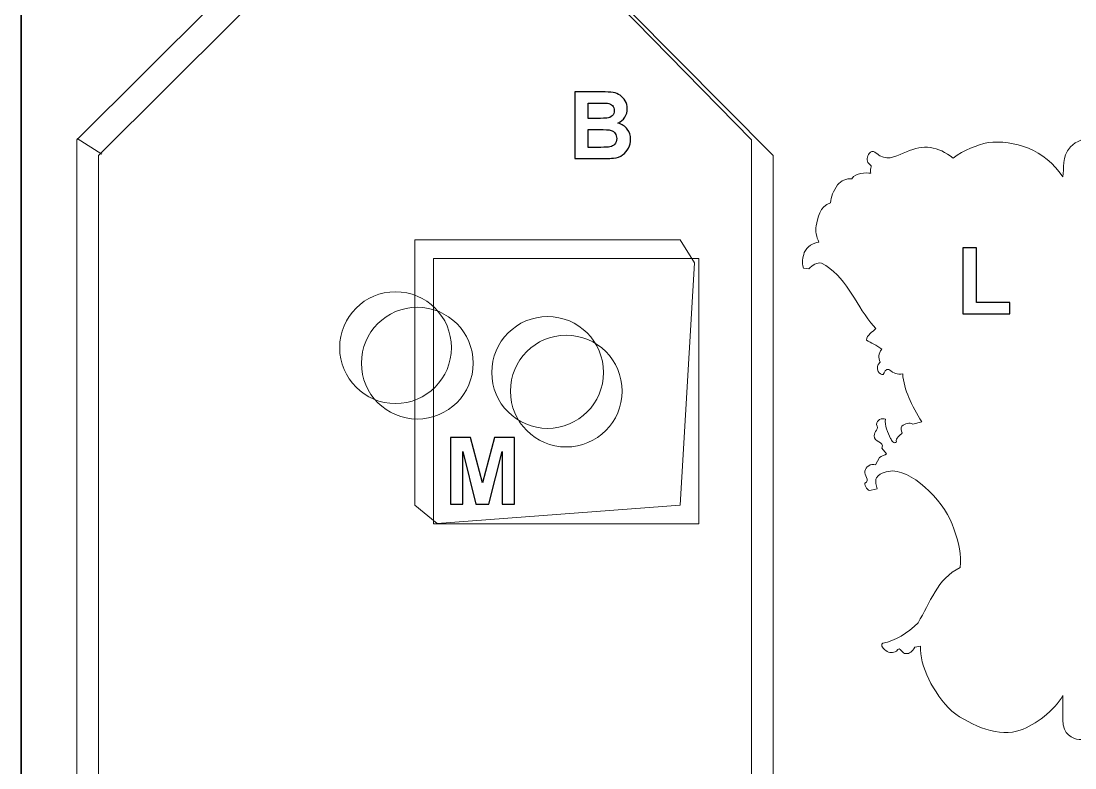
# Model space of a CAD drawing. Header units: centimetres. Extents: x -50 to 38, y -16.5 to 53.8.
# Drawn here: x -43.058 to -38.267, y 17.494 to 20.888 of the extents above; entities that cross this region are included whole.
import ezdxf

# ---------------------------------------------------------------- set-up
doc = ezdxf.new("R2010")
doc.units = ezdxf.units.CM
doc.header["$MEASUREMENT"] = 0
doc.layers.add('layer 1', color=7, linetype='Continuous')

msp = doc.modelspace()

# ---------------------------------------------------------------- linework, layer by layer
at = {"layer": 'layer 1', "lineweight": 35}
msp.add_open_spline([(-43.05848, 25.57436), (-43.05848, 25.57436), (-33.11014, 25.57436), (-33.11014, 25.57436), (-33.11014, 25.57436), (-33.11014, 25.57436), (-33.11014, 14.1003), (-33.11014, 14.1003), (-33.11014, 14.1003), (-33.11014, 14.1003), (-43.05848, 14.1003), (-43.05848, 14.1003), (-43.05848, 14.1003), (-43.05848, 14.1003), (-43.05848, 25.57436), (-43.05848, 25.57436)], degree=3, knots=[0, 0, 0, 0, 0.2, 0.2, 0.2, 0.2, 0.4, 0.4, 0.4, 0.4, 0.6, 0.6, 0.6, 0.6, 1, 1, 1, 1], dxfattribs=at)
at = {"layer": 'layer 1', "color": 254, "lineweight": 9}
for points, knots in [([(-39.73707, 20.34835), (-39.73707, 20.34835), (-39.73732, 16.14324), (-39.73732, 16.14324), (-39.73732, 16.14324), (-39.73732, 16.14324), (-42.70534, 16.07875), (-42.70534, 16.07875), (-42.70534, 16.07875), (-42.70534, 16.07875), (-42.80493, 16.14324), (-42.80493, 16.14324), (-42.80493, 16.14324), (-42.80493, 16.14324), (-42.80493, 20.34835), (-42.80493, 20.34835), (-42.80493, 20.34835), (-42.80493, 20.34835), (-41.26153, 21.88428), (-41.26153, 21.88428), (-41.26153, 21.88428), (-41.26153, 21.88428), (-41.16723, 21.8079), (-41.16723, 21.8079), (-41.16723, 21.8079), (-41.16723, 21.8079), (-39.73707, 20.34835), (-39.73707, 20.34835)], [0, 0, 0, 0, 0.125, 0.125, 0.125, 0.125, 0.25, 0.25, 0.25, 0.25, 0.375, 0.375, 0.375, 0.375, 0.5, 0.5, 0.5, 0.5, 0.625, 0.625, 0.625, 0.625, 0.75, 0.75, 0.75, 0.75, 1, 1, 1, 1]), ([(-39.47584, 19.76236), (-39.46159, 19.77845), (-39.43675, 19.79235), (-39.41915, 19.78868), (-39.41915, 19.78868), (-39.30957, 19.73199), (-39.26763, 19.60883), (-39.19506, 19.51722), (-39.19506, 19.51722), (-39.19506, 19.51722), (-39.17129, 19.4916), (-39.17129, 19.4916), (-39.17129, 19.4916), (-39.18624, 19.47478), (-39.21387, 19.46303), (-39.21408, 19.43833), (-39.21408, 19.43833), (-39.19513, 19.42549), (-39.16631, 19.41604), (-39.14529, 19.39681), (-39.14529, 19.39681), (-39.16173, 19.37579), (-39.15975, 19.35956), (-39.15287, 19.33762), (-39.15287, 19.33762), (-39.1685, 19.32647), (-39.16582, 19.31021), (-39.16169, 19.29535), (-39.16169, 19.29535), (-39.15471, 19.28826), (-39.14772, 19.28114), (-39.13784, 19.28174), (-39.13784, 19.28174), (-39.13491, 19.29161), (-39.1256, 19.30985), (-39.11223, 19.30481), (-39.11223, 19.30481), (-39.08983, 19.28629), (-39.07434, 19.28262), (-39.04961, 19.28452), (-39.04961, 19.28452), (-39.0446, 19.21319), (-39.00855, 19.14165), (-38.96332, 19.06644), (-38.96332, 19.06644), (-38.96332, 19.06644), (-39.00294, 19.05691), (-39.00294, 19.05691), (-39.00294, 19.05691), (-39.0198, 19.06411), (-39.03677, 19.06076), (-39.05381, 19.04749), (-39.05381, 19.04749), (-39.05811, 19.03906), (-39.0561, 19.02632), (-39.05198, 19.01641), (-39.05198, 19.01641), (-39.06051, 19.0059), (-39.08464, 18.992), (-39.07773, 18.97644), (-39.07773, 18.97644), (-39.08983, 18.96244), (-39.09953, 18.98367), (-39.1051, 18.99147), (-39.1051, 18.99147), (-39.11615, 19.01698), (-39.1335, 19.05243), (-39.12761, 19.07847), (-39.12761, 19.07847), (-39.14589, 19.0864), (-39.16716, 19.076), (-39.16875, 19.05483), (-39.16875, 19.05483), (-39.15411, 19.03497), (-39.18102, 19.02319), (-39.17908, 19.00414), (-39.17908, 19.00414), (-39.18219, 18.97171), (-39.13132, 18.97972), (-39.14426, 18.94808), (-39.14426, 18.94808), (-39.14426, 18.94808), (-39.12405, 18.92109), (-39.12405, 18.92109), (-39.12405, 18.92109), (-39.12906, 18.91407), (-39.14599, 18.91425), (-39.15453, 18.90444), (-39.15453, 18.90444), (-39.15453, 18.90444), (-39.17386, 18.87216), (-39.17386, 18.87216), (-39.17386, 18.87216), (-39.19358, 18.87795), (-39.21909, 18.86408), (-39.22142, 18.84221), (-39.22142, 18.84221), (-39.2265, 18.82605), (-39.19637, 18.80178), (-39.22187, 18.78788), (-39.22187, 18.78788), (-39.22265, 18.77945), (-39.21023, 18.74901), (-39.19323, 18.75589), (-39.19323, 18.75589), (-39.19323, 18.75589), (-39.16635, 18.76202), (-39.16635, 18.76202), (-39.16635, 18.76202), (-39.16691, 18.77896), (-39.17806, 18.796), (-39.16875, 18.81282), (-39.16875, 18.81282), (-39.14804, 18.84016), (-39.12052, 18.83921), (-39.09579, 18.84464), (-39.09579, 18.84464), (-38.98791, 18.83805), (-38.85089, 18.69154), (-38.81727, 18.58115), (-38.81727, 18.58115), (-38.79314, 18.51956), (-38.78235, 18.45952), (-38.78849, 18.40522), (-38.78849, 18.40522), (-38.89263, 18.35464), (-38.92536, 18.24344), (-38.97976, 18.15433), (-38.97976, 18.15433), (-39.02746, 18.10536), (-39.08489, 18.07128), (-39.14003, 18.06116), (-39.14003, 18.06116), (-39.15425, 18.0486), (-39.1346, 18.03502), (-39.12691, 18.0286), (-39.12691, 18.0286), (-39.11082, 18.01223), (-39.09452, 18.01914), (-39.07755, 18.02465), (-39.07755, 18.02465), (-39.06108, 18.05414), (-39.05229, 18.00891), (-39.03529, 18.01438), (-39.03529, 18.01438), (-39.02051, 18.01145), (-39.00418, 18.02401), (-38.99483, 18.04299), (-38.99483, 18.04299), (-38.99483, 18.04299), (-38.96939, 18.04768), (-38.96939, 18.04768), (-38.96939, 18.04768), (-38.97228, 17.95952), (-38.9127, 17.83552), (-38.82595, 17.75153), (-38.82595, 17.75153), (-38.73691, 17.68372), (-38.60547, 17.63035), (-38.51554, 17.66626), (-38.51554, 17.66626), (-38.44336, 17.68961), (-38.36148, 17.75386), (-38.32137, 17.82335), (-38.32137, 17.82335), (-38.32137, 17.82335), (-38.32137, 17.7124), (-38.32137, 17.7124), (-38.32137, 17.7124), (-38.32137, 17.64538), (-38.27668, 17.62749), (-38.24782, 17.62301), (-38.24782, 17.62301), (-38.24782, 17.62301), (-38.19698, 17.62396), (-38.19698, 17.62396), (-38.19698, 17.62396), (-38.19698, 17.62396), (-38.19667, 18.30976), (-38.19667, 18.30976), (-38.19667, 18.30976), (-38.19667, 18.30976), (-38.07238, 18.30976), (-38.07238, 18.30976), (-38.07238, 18.30976), (-38.07238, 18.30976), (-38.07238, 19.34121), (-38.07238, 19.34121), (-38.07238, 19.34121), (-38.07238, 19.34121), (-38.19046, 19.34121), (-38.19046, 19.34121), (-38.19046, 19.34121), (-38.19046, 19.34121), (-38.19046, 20.35019), (-38.19046, 20.35019), (-38.19046, 20.35019), (-38.21794, 20.3575), (-38.26073, 20.34441), (-38.28708, 20.31714), (-38.28708, 20.31714), (-38.32984, 20.26951), (-38.31333, 20.21928), (-38.32215, 20.18054), (-38.32215, 20.18054), (-38.40078, 20.30543), (-38.54574, 20.34974), (-38.66156, 20.33591), (-38.66156, 20.33591), (-38.71176, 20.32578), (-38.77053, 20.30158), (-38.82091, 20.26606), (-38.82091, 20.26606), (-38.88959, 20.32028), (-38.95655, 20.3286), (-39.03233, 20.2947), (-39.03233, 20.2947), (-39.07127, 20.28024), (-39.11103, 20.25166), (-39.15315, 20.276), (-39.15315, 20.276), (-39.16437, 20.28317), (-39.18741, 20.31015), (-39.20173, 20.28631), (-39.20173, 20.28631), (-39.21313, 20.27512), (-39.21471, 20.25396), (-39.20427, 20.24048), (-39.20427, 20.24048), (-39.17968, 20.22827), (-39.20448, 20.21367), (-39.19404, 20.19663), (-39.19404, 20.19663), (-39.21873, 20.19966), (-39.26174, 20.20076), (-39.28107, 20.17201), (-39.28107, 20.17201), (-39.30432, 20.17359), (-39.33124, 20.16396), (-39.34552, 20.14364), (-39.34552, 20.14364), (-39.3662, 20.1163), (-39.37561, 20.08886), (-39.37798, 20.06279), (-39.37798, 20.06279), (-39.42818, 20.04769), (-39.43506, 19.9899), (-39.44307, 19.95822), (-39.44307, 19.95822), (-39.44751, 19.93497), (-39.44211, 19.90672), (-39.43033, 19.88333), (-39.43033, 19.88333), (-39.45506, 19.88072), (-39.48625, 19.86407), (-39.49704, 19.83662), (-39.49704, 19.83662), (-39.50505, 19.812), (-39.51013, 19.79369), (-39.5012, 19.76539), (-39.5012, 19.76539), (-39.5012, 19.76539), (-39.47584, 19.76236), (-39.47584, 19.76236)], [0, 0, 0, 0, 0.0149254, 0.0149254, 0.0149254, 0.0149254, 0.0298507, 0.0298507, 0.0298507, 0.0298507, 0.0447761, 0.0447761, 0.0447761, 0.0447761, 0.0597015, 0.0597015, 0.0597015, 0.0597015, 0.0746269, 0.0746269, 0.0746269, 0.0746269, 0.0895522, 0.0895522, 0.0895522, 0.0895522, 0.1044776, 0.1044776, 0.1044776, 0.1044776, 0.119403, 0.119403, 0.119403, 0.119403, 0.1343284, 0.1343284, 0.1343284, 0.1343284, 0.1492537, 0.1492537, 0.1492537, 0.1492537, 0.1641791, 0.1641791, 0.1641791, 0.1641791, 0.1791045, 0.1791045, 0.1791045, 0.1791045, 0.1940299, 0.1940299, 0.1940299, 0.1940299, 0.2089552, 0.2089552, 0.2089552, 0.2089552, 0.2238806, 0.2238806, 0.2238806, 0.2238806, 0.238806, 0.238806, 0.238806, 0.238806, 0.2537313, 0.2537313, 0.2537313, 0.2537313, 0.2686567, 0.2686567, 0.2686567, 0.2686567, 0.2835821, 0.2835821, 0.2835821, 0.2835821, 0.2985075, 0.2985075, 0.2985075, 0.2985075, 0.3134328, 0.3134328, 0.3134328, 0.3134328, 0.3283582, 0.3283582, 0.3283582, 0.3283582, 0.3432836, 0.3432836, 0.3432836, 0.3432836, 0.358209, 0.358209, 0.358209, 0.358209, 0.3731343, 0.3731343, 0.3731343, 0.3731343, 0.3880597, 0.3880597, 0.3880597, 0.3880597, 0.4029851, 0.4029851, 0.4029851, 0.4029851, 0.4179104, 0.4179104, 0.4179104, 0.4179104, 0.4328358, 0.4328358, 0.4328358, 0.4328358, 0.4477612, 0.4477612, 0.4477612, 0.4477612, 0.4626866, 0.4626866, 0.4626866, 0.4626866, 0.4776119, 0.4776119, 0.4776119, 0.4776119, 0.4925373, 0.4925373, 0.4925373, 0.4925373, 0.5074627, 0.5074627, 0.5074627, 0.5074627, 0.5223881, 0.5223881, 0.5223881, 0.5223881, 0.5373134, 0.5373134, 0.5373134, 0.5373134, 0.5522388, 0.5522388, 0.5522388, 0.5522388, 0.5671642, 0.5671642, 0.5671642, 0.5671642, 0.5820896, 0.5820896, 0.5820896, 0.5820896, 0.5970149, 0.5970149, 0.5970149, 0.5970149, 0.6119403, 0.6119403, 0.6119403, 0.6119403, 0.6268657, 0.6268657, 0.6268657, 0.6268657, 0.641791, 0.641791, 0.641791, 0.641791, 0.6567164, 0.6567164, 0.6567164, 0.6567164, 0.6716418, 0.6716418, 0.6716418, 0.6716418, 0.6865672, 0.6865672, 0.6865672, 0.6865672, 0.7014925, 0.7014925, 0.7014925, 0.7014925, 0.7164179, 0.7164179, 0.7164179, 0.7164179, 0.7313433, 0.7313433, 0.7313433, 0.7313433, 0.7462687, 0.7462687, 0.7462687, 0.7462687, 0.761194, 0.761194, 0.761194, 0.761194, 0.7761194, 0.7761194, 0.7761194, 0.7761194, 0.7910448, 0.7910448, 0.7910448, 0.7910448, 0.8059701, 0.8059701, 0.8059701, 0.8059701, 0.8208955, 0.8208955, 0.8208955, 0.8208955, 0.8358209, 0.8358209, 0.8358209, 0.8358209, 0.8507463, 0.8507463, 0.8507463, 0.8507463, 0.8656716, 0.8656716, 0.8656716, 0.8656716, 0.880597, 0.880597, 0.880597, 0.880597, 0.8955224, 0.8955224, 0.8955224, 0.8955224, 0.9104478, 0.9104478, 0.9104478, 0.9104478, 0.9253731, 0.9253731, 0.9253731, 0.9253731, 0.9402985, 0.9402985, 0.9402985, 0.9402985, 0.9552239, 0.9552239, 0.9552239, 0.9552239, 0.9701493, 0.9701493, 0.9701493, 0.9701493, 1, 1, 1, 1]), ([(-41.26749, 19.89465), (-41.26749, 19.89465), (-40.06099, 19.89465), (-40.06099, 19.89465), (-40.06099, 19.89465), (-40.06099, 19.89465), (-39.99601, 19.78998), (-39.99601, 19.78998), (-39.99601, 19.78998), (-39.99601, 19.78998), (-40.06099, 18.68815), (-40.06099, 18.68815), (-40.06099, 18.68815), (-40.06099, 18.68815), (-41.16723, 18.60465), (-41.16723, 18.60465), (-41.16723, 18.60465), (-41.16723, 18.60465), (-41.26749, 18.68815), (-41.26749, 18.68815), (-41.26749, 18.68815), (-41.26749, 18.68815), (-41.26749, 19.89465), (-41.26749, 19.89465)], [0, 0, 0, 0, 0.1428571, 0.1428571, 0.1428571, 0.1428571, 0.2857143, 0.2857143, 0.2857143, 0.2857143, 0.4285714, 0.4285714, 0.4285714, 0.4285714, 0.5714286, 0.5714286, 0.5714286, 0.5714286, 0.7142857, 0.7142857, 0.7142857, 0.7142857, 1, 1, 1, 1]), ([(-41.60969, 19.40428), (-41.60969, 19.54458), (-41.49595, 19.65828), (-41.35569, 19.65828), (-41.35569, 19.65828), (-41.21539, 19.65828), (-41.10169, 19.54458), (-41.10169, 19.40428), (-41.10169, 19.40428), (-41.10169, 19.26398), (-41.21539, 19.15028), (-41.35569, 19.15028), (-41.35569, 19.15028), (-41.49595, 19.15028), (-41.60969, 19.26398), (-41.60969, 19.40428)], [0, 0, 0, 0, 0.2, 0.2, 0.2, 0.2, 0.4, 0.4, 0.4, 0.4, 0.6, 0.6, 0.6, 0.6, 1, 1, 1, 1]), ([(-40.91824, 19.2914), (-40.91824, 19.4317), (-40.80454, 19.5454), (-40.66424, 19.5454), (-40.66424, 19.5454), (-40.52397, 19.5454), (-40.41024, 19.4317), (-40.41024, 19.2914), (-40.41024, 19.2914), (-40.41024, 19.1511), (-40.52397, 19.0374), (-40.66424, 19.0374), (-40.66424, 19.0374), (-40.80454, 19.0374), (-40.91824, 19.1511), (-40.91824, 19.2914)], [0, 0, 0, 0, 0.2, 0.2, 0.2, 0.2, 0.4, 0.4, 0.4, 0.4, 0.6, 0.6, 0.6, 0.6, 1, 1, 1, 1])]:
    msp.add_open_spline(points, degree=3, knots=knots, dxfattribs=at)
at = {"layer": 'layer 1', "color": 7, "lineweight": 9}
for points, knots in [([(-39.63833, 20.2778), (-39.63833, 20.2778), (-39.63854, 16.07269), (-39.63854, 16.07269), (-39.63854, 16.07269), (-39.63854, 16.07269), (-42.70615, 16.07269), (-42.70615, 16.07269), (-42.70615, 16.07269), (-42.70615, 16.07269), (-42.70615, 20.2778), (-42.70615, 20.2778), (-42.70615, 20.2778), (-42.70615, 20.2778), (-41.16275, 21.81372), (-41.16275, 21.81372), (-41.16275, 21.81372), (-41.16275, 21.81372), (-39.63833, 20.2778), (-39.63833, 20.2778)], [0, 0, 0, 0, 0.1666667, 0.1666667, 0.1666667, 0.1666667, 0.3333333, 0.3333333, 0.3333333, 0.3333333, 0.5, 0.5, 0.5, 0.5, 0.6666667, 0.6666667, 0.6666667, 0.6666667, 1, 1, 1, 1]), ([(-41.18282, 19.80997), (-41.18282, 19.80997), (-39.97632, 19.80997), (-39.97632, 19.80997), (-39.97632, 19.80997), (-39.97632, 19.80997), (-39.97632, 18.60347), (-39.97632, 18.60347), (-39.97632, 18.60347), (-39.97632, 18.60347), (-41.18282, 18.60347), (-41.18282, 18.60347), (-41.18282, 18.60347), (-41.18282, 18.60347), (-41.18282, 19.80997), (-41.18282, 19.80997)], [0, 0, 0, 0, 0.2, 0.2, 0.2, 0.2, 0.4, 0.4, 0.4, 0.4, 0.6, 0.6, 0.6, 0.6, 1, 1, 1, 1]), ([(-41.51091, 19.33373), (-41.51091, 19.47403), (-41.39717, 19.58773), (-41.25691, 19.58773), (-41.25691, 19.58773), (-41.11664, 19.58773), (-41.00291, 19.47403), (-41.00291, 19.33373), (-41.00291, 19.33373), (-41.00291, 19.19343), (-41.11664, 19.07973), (-41.25691, 19.07973), (-41.25691, 19.07973), (-41.39717, 19.07973), (-41.51091, 19.19343), (-41.51091, 19.33373)], [0, 0, 0, 0, 0.2, 0.2, 0.2, 0.2, 0.4, 0.4, 0.4, 0.4, 0.6, 0.6, 0.6, 0.6, 1, 1, 1, 1]), ([(-40.83357, 19.20672), (-40.83357, 19.34702), (-40.71987, 19.46072), (-40.57957, 19.46072), (-40.57957, 19.46072), (-40.43931, 19.46072), (-40.32557, 19.34702), (-40.32557, 19.20672), (-40.32557, 19.20672), (-40.32557, 19.06646), (-40.43931, 18.95272), (-40.57957, 18.95272), (-40.57957, 18.95272), (-40.71987, 18.95272), (-40.83357, 19.06646), (-40.83357, 19.20672)], [0, 0, 0, 0, 0.2, 0.2, 0.2, 0.2, 0.4, 0.4, 0.4, 0.4, 0.6, 0.6, 0.6, 0.6, 1, 1, 1, 1])]:
    msp.add_open_spline(points, degree=3, knots=knots, dxfattribs=at)
at = {"layer": 'layer 1'}
for points, knots in [([(-40.54111, 20.56642), (-40.54111, 20.56642), (-40.41989, 20.56642), (-40.41989, 20.56642), (-40.41989, 20.56642), (-40.39583, 20.56642), (-40.37798, 20.56544), (-40.3662, 20.56346), (-40.3662, 20.56346), (-40.35435, 20.56141), (-40.34384, 20.55725), (-40.33452, 20.55097), (-40.33452, 20.55097), (-40.32521, 20.54462), (-40.31745, 20.53623), (-40.31124, 20.52571), (-40.31124, 20.52571), (-40.30503, 20.5152), (-40.30193, 20.50335), (-40.30193, 20.4903), (-40.30193, 20.4903), (-40.30193, 20.47618), (-40.30574, 20.46313), (-40.31336, 20.45135), (-40.31336, 20.45135), (-40.32098, 20.4395), (-40.33135, 20.43068), (-40.3444, 20.42475), (-40.3444, 20.42475), (-40.32598, 20.41932), (-40.31187, 20.41014), (-40.30193, 20.39716), (-40.30193, 20.39716), (-40.29205, 20.38418), (-40.28711, 20.36894), (-40.28711, 20.35137), (-40.28711, 20.35137), (-40.28711, 20.33754), (-40.29028, 20.32414), (-40.2967, 20.31109), (-40.2967, 20.31109), (-40.30312, 20.29803), (-40.31187, 20.28759), (-40.32302, 20.27976), (-40.32302, 20.27976), (-40.3341, 20.272), (-40.34779, 20.2672), (-40.36408, 20.26537), (-40.36408, 20.26537), (-40.37424, 20.26431), (-40.39887, 20.2636), (-40.43788, 20.26332), (-40.43788, 20.26332), (-40.43788, 20.26332), (-40.54111, 20.26332), (-40.54111, 20.26332), (-40.54111, 20.26332), (-40.54111, 20.26332), (-40.54111, 20.56642), (-40.54111, 20.56642)], [0, 0, 0, 0, 0.0625, 0.0625, 0.0625, 0.0625, 0.125, 0.125, 0.125, 0.125, 0.1875, 0.1875, 0.1875, 0.1875, 0.25, 0.25, 0.25, 0.25, 0.3125, 0.3125, 0.3125, 0.3125, 0.375, 0.375, 0.375, 0.375, 0.4375, 0.4375, 0.4375, 0.4375, 0.5, 0.5, 0.5, 0.5, 0.5625, 0.5625, 0.5625, 0.5625, 0.625, 0.625, 0.625, 0.625, 0.6875, 0.6875, 0.6875, 0.6875, 0.75, 0.75, 0.75, 0.75, 0.8125, 0.8125, 0.8125, 0.8125, 0.875, 0.875, 0.875, 0.875, 1, 1, 1, 1]), ([(-40.47972, 20.51605), (-40.47972, 20.51605), (-40.47972, 20.4462), (-40.47972, 20.4462), (-40.47972, 20.4462), (-40.47972, 20.4462), (-40.43965, 20.4462), (-40.43965, 20.4462), (-40.43965, 20.4462), (-40.41587, 20.4462), (-40.40106, 20.44655), (-40.39527, 20.44726), (-40.39527, 20.44726), (-40.38483, 20.44846), (-40.37657, 20.45205), (-40.37058, 20.45805), (-40.37058, 20.45805), (-40.36458, 20.46405), (-40.36161, 20.47188), (-40.36161, 20.48162), (-40.36161, 20.48162), (-40.36161, 20.491), (-40.36423, 20.49855), (-40.36938, 20.50441), (-40.36938, 20.50441), (-40.37453, 20.51026), (-40.38222, 20.51379), (-40.39238, 20.51499), (-40.39238, 20.51499), (-40.39844, 20.5157), (-40.41587, 20.51605), (-40.44459, 20.51605), (-40.44459, 20.51605), (-40.44459, 20.51605), (-40.47972, 20.51605), (-40.47972, 20.51605)], [0, 0, 0, 0, 0.1, 0.1, 0.1, 0.1, 0.2, 0.2, 0.2, 0.2, 0.3, 0.3, 0.3, 0.3, 0.4, 0.4, 0.4, 0.4, 0.5, 0.5, 0.5, 0.5, 0.6, 0.6, 0.6, 0.6, 0.7, 0.7, 0.7, 0.7, 0.8, 0.8, 0.8, 0.8, 1, 1, 1, 1]), ([(-40.47972, 20.39582), (-40.47972, 20.39582), (-40.47972, 20.31454), (-40.47972, 20.31454), (-40.47972, 20.31454), (-40.47972, 20.31454), (-40.423, 20.31454), (-40.423, 20.31454), (-40.423, 20.31454), (-40.40098, 20.31454), (-40.38694, 20.31518), (-40.38102, 20.31638), (-40.38102, 20.31638), (-40.37192, 20.31807), (-40.36451, 20.32209), (-40.35879, 20.32851), (-40.35879, 20.32851), (-40.35308, 20.335), (-40.35019, 20.34354), (-40.35019, 20.35434), (-40.35019, 20.35434), (-40.35019, 20.36351), (-40.35237, 20.3712), (-40.35682, 20.37755), (-40.35682, 20.37755), (-40.36119, 20.3839), (-40.36761, 20.38856), (-40.37594, 20.39145), (-40.37594, 20.39145), (-40.38426, 20.39434), (-40.4024, 20.39582), (-40.43026, 20.39582), (-40.43026, 20.39582), (-40.43026, 20.39582), (-40.47972, 20.39582), (-40.47972, 20.39582)], [0, 0, 0, 0, 0.1, 0.1, 0.1, 0.1, 0.2, 0.2, 0.2, 0.2, 0.3, 0.3, 0.3, 0.3, 0.4, 0.4, 0.4, 0.4, 0.5, 0.5, 0.5, 0.5, 0.6, 0.6, 0.6, 0.6, 0.7, 0.7, 0.7, 0.7, 0.8, 0.8, 0.8, 0.8, 1, 1, 1, 1]), ([(-38.77552, 19.55777), (-38.77552, 19.55777), (-38.77552, 19.85833), (-38.77552, 19.85833), (-38.77552, 19.85833), (-38.77552, 19.85833), (-38.71414, 19.85833), (-38.71414, 19.85833), (-38.71414, 19.85833), (-38.71414, 19.85833), (-38.71414, 19.60899), (-38.71414, 19.60899), (-38.71414, 19.60899), (-38.71414, 19.60899), (-38.56217, 19.60899), (-38.56217, 19.60899), (-38.56217, 19.60899), (-38.56217, 19.60899), (-38.56217, 19.55777), (-38.56217, 19.55777), (-38.56217, 19.55777), (-38.56217, 19.55777), (-38.77552, 19.55777), (-38.77552, 19.55777)], [0, 0, 0, 0, 0.1428571, 0.1428571, 0.1428571, 0.1428571, 0.2857143, 0.2857143, 0.2857143, 0.2857143, 0.4285714, 0.4285714, 0.4285714, 0.4285714, 0.5714286, 0.5714286, 0.5714286, 0.5714286, 0.7142857, 0.7142857, 0.7142857, 0.7142857, 1, 1, 1, 1]), ([(-41.10639, 18.69346), (-41.10639, 18.69346), (-41.10639, 18.99656), (-41.10639, 18.99656), (-41.10639, 18.99656), (-41.10639, 18.99656), (-41.01446, 18.99656), (-41.01446, 18.99656), (-41.01446, 18.99656), (-41.01446, 18.99656), (-40.96013, 18.78984), (-40.96013, 18.78984), (-40.96013, 18.78984), (-40.96013, 18.78984), (-40.90644, 18.99656), (-40.90644, 18.99656), (-40.90644, 18.99656), (-40.90644, 18.99656), (-40.8143, 18.99656), (-40.8143, 18.99656), (-40.8143, 18.99656), (-40.8143, 18.99656), (-40.8143, 18.69346), (-40.8143, 18.69346), (-40.8143, 18.69346), (-40.8143, 18.69346), (-40.87102, 18.69346), (-40.87102, 18.69346), (-40.87102, 18.69346), (-40.87102, 18.69346), (-40.87123, 18.93208), (-40.87123, 18.93208), (-40.87123, 18.93208), (-40.87123, 18.93208), (-40.93099, 18.69346), (-40.93099, 18.69346), (-40.93099, 18.69346), (-40.93099, 18.69346), (-40.98998, 18.69346), (-40.98998, 18.69346), (-40.98998, 18.69346), (-40.98998, 18.69346), (-41.04946, 18.93208), (-41.04946, 18.93208), (-41.04946, 18.93208), (-41.04946, 18.93208), (-41.04967, 18.69346), (-41.04967, 18.69346), (-41.04967, 18.69346), (-41.04967, 18.69346), (-41.10639, 18.69346), (-41.10639, 18.69346)], [0, 0, 0, 0, 0.0714286, 0.0714286, 0.0714286, 0.0714286, 0.1428571, 0.1428571, 0.1428571, 0.1428571, 0.2142857, 0.2142857, 0.2142857, 0.2142857, 0.2857143, 0.2857143, 0.2857143, 0.2857143, 0.3571429, 0.3571429, 0.3571429, 0.3571429, 0.4285714, 0.4285714, 0.4285714, 0.4285714, 0.5, 0.5, 0.5, 0.5, 0.5714286, 0.5714286, 0.5714286, 0.5714286, 0.6428571, 0.6428571, 0.6428571, 0.6428571, 0.7142857, 0.7142857, 0.7142857, 0.7142857, 0.7857143, 0.7857143, 0.7857143, 0.7857143, 0.8571429, 0.8571429, 0.8571429, 0.8571429, 1, 1, 1, 1])]:
    msp.add_open_spline(points, degree=3, knots=knots, dxfattribs=at)
at = {"layer": 'layer 1', "lineweight": 9}
msp.add_open_spline([(-42.80413, 20.35444), (-42.80413, 20.35444), (-42.69124, 20.28389), (-42.69124, 20.28389)], degree=3, dxfattribs=at)

doc.saveas('drawing.dxf')
